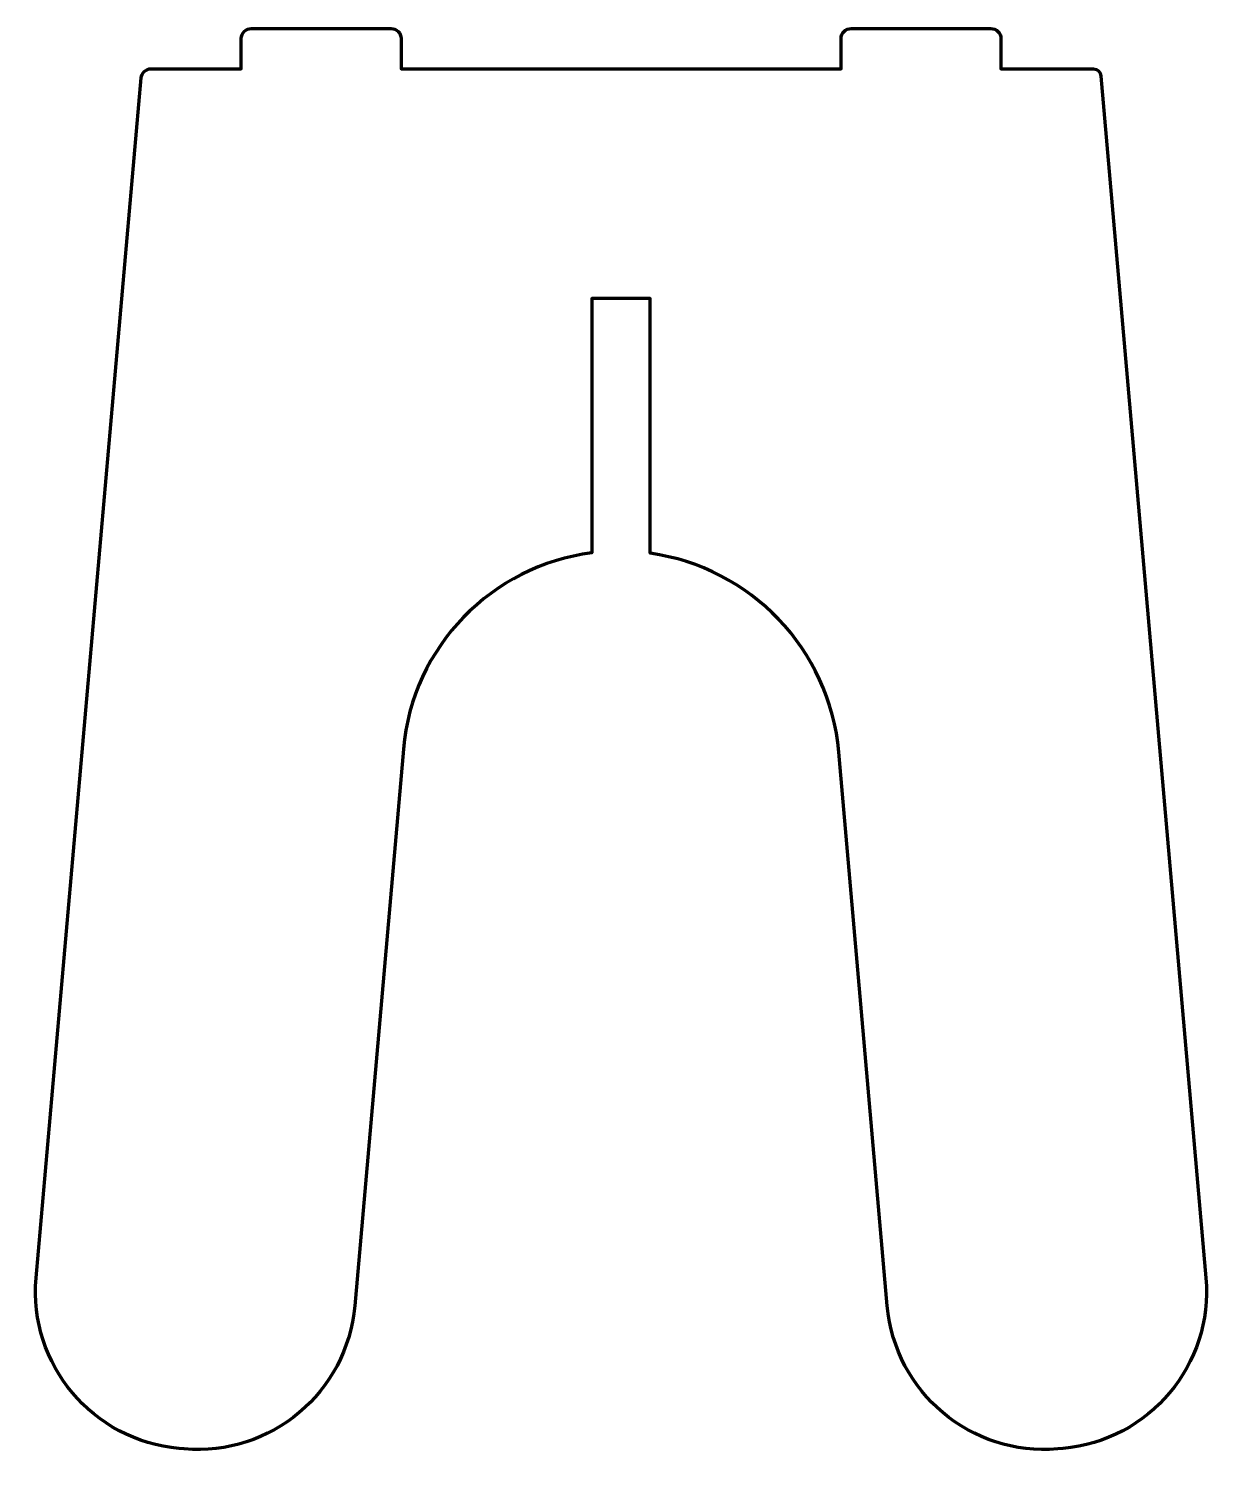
# Model space of a CAD drawing. Header units: inches. Extents: x 16.6 to 31.4, y -33 to -15.1.
import ezdxf

# ---------------------------------------------------------------- set-up
doc = ezdxf.new("R2010")
doc.units = ezdxf.units.IN
doc.header["$MEASUREMENT"] = 0
doc.layers.add('Outline', color=7, linetype='Continuous', lineweight=0)

msp = doc.modelspace()

# ---------------------------------------------------------------- linework, layer by layer
at = {"layer": 'Outline', "color": 18, "lineweight": 211, "true_color": 0x000000}
msp.add_open_spline([(31.316, -30.74), (31.316, -30.74), (30.001, -15.708), (30.001, -15.708), (30.001, -15.708), (30.001, -15.708), (30.001, -15.708), (30.001, -15.658), (29.96, -15.618), (29.911, -15.618), (29.911, -15.618), (28.752, -15.618), (28.752, -15.618), (28.752, -15.618), (28.752, -15.239), (28.752, -15.239), (28.752, -15.17), (28.696, -15.114), (28.627, -15.114), (28.627, -15.114), (26.878, -15.114), (26.878, -15.114), (26.809, -15.114), (26.753, -15.17), (26.753, -15.239), (26.753, -15.239), (26.753, -15.618), (26.753, -15.618), (26.753, -15.618), (21.249, -15.618), (21.249, -15.618), (21.249, -15.618), (21.249, -15.239), (21.249, -15.239), (21.249, -15.17), (21.193, -15.114), (21.124, -15.114), (21.124, -15.114), (19.376, -15.114), (19.376, -15.114), (19.307, -15.114), (19.251, -15.17), (19.251, -15.239), (19.251, -15.239), (19.251, -15.618), (19.251, -15.618), (19.251, -15.618), (18.122, -15.618), (18.122, -15.618), (18.057, -15.618), (18.003, -15.668), (17.997, -15.732), (17.997, -15.732), (16.684, -30.74), (16.684, -30.74), (16.59, -31.823), (17.391, -32.778), (18.474, -32.872), (18.474, -32.872), (18.537, -32.878), (18.537, -32.878), (19.62, -32.973), (20.574, -32.171), (20.669, -31.088), (20.669, -31.088), (21.278, -24.125), (21.278, -24.125), (21.391, -22.84), (22.387, -21.83), (23.636, -21.672), (23.636, -21.672), (23.636, -18.492), (23.636, -18.492), (23.636, -18.492), (24.364, -18.492), (24.364, -18.492), (24.364, -18.492), (24.364, -21.677), (24.364, -21.677), (25.617, -21.852), (26.612, -22.872), (26.725, -24.165), (26.725, -24.165), (27.331, -31.088), (27.331, -31.088), (27.426, -32.171), (28.38, -32.973), (29.463, -32.878), (29.463, -32.878), (29.526, -32.872), (29.526, -32.872), (30.609, -32.778), (31.41, -31.823), (31.316, -30.74)], degree=3, knots=[0, 0, 0, 0, 1, 1, 1, 2, 2, 2, 3, 3, 3, 4, 4, 4, 5, 5, 5, 6, 6, 6, 7, 7, 7, 8, 8, 8, 9, 9, 9, 10, 10, 10, 11, 11, 11, 12, 12, 12, 13, 13, 13, 14, 14, 14, 15, 15, 15, 16, 16, 16, 17, 17, 17, 18, 18, 18, 19, 19, 19, 20, 20, 20, 21, 21, 21, 22, 22, 22, 23, 23, 23, 24, 24, 24, 25, 25, 25, 26, 26, 26, 27, 27, 27, 28, 28, 28, 29, 29, 29, 30, 30, 30, 31, 31, 31, 31], dxfattribs=at)

doc.saveas('drawing.dxf')
